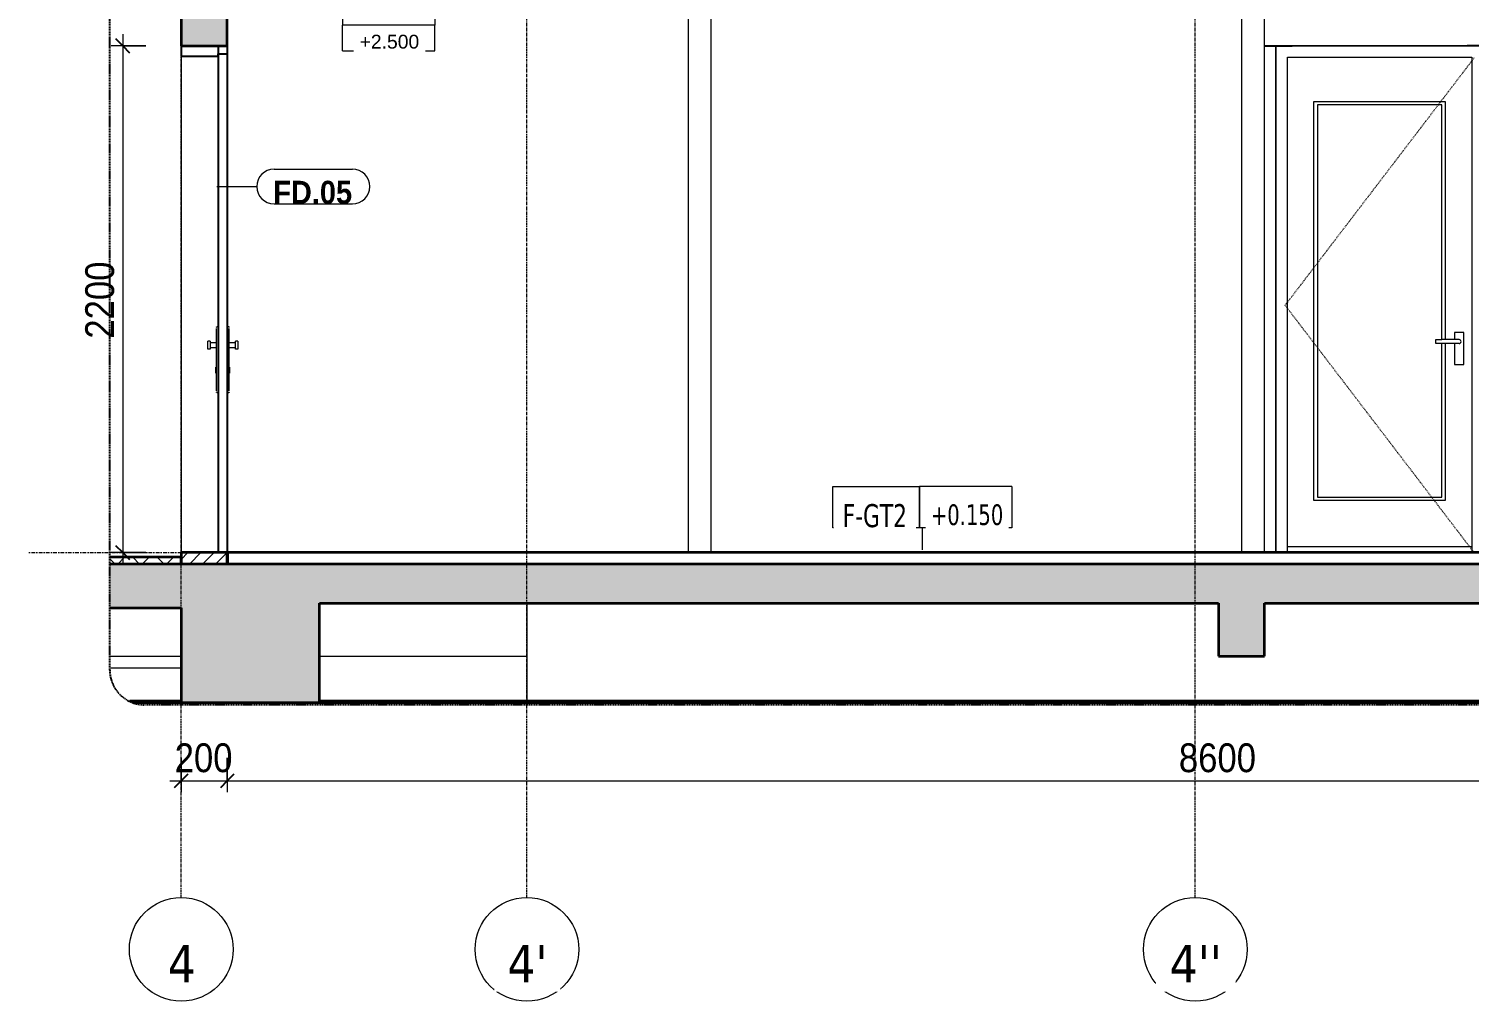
# Model space of a CAD drawing. Header units: millimetres. Extents: x 42054 to 236235, y 253 to 78637.
# Drawn here: x 58432 to 64682, y 253 to 4474 of the extents above; entities that cross this region are included whole.
import ezdxf

# ---------------------------------------------------------------- set-up
doc = ezdxf.new("R2010")
doc.units = ezdxf.units.MM
for name, pattern in [('Centre', [31.75, 6.35, -4.7625, 15.875, -4.7625]), ('Dash', [6, 3, -3]), ('Grid Line', [22.225, 12.7, -3.175, 3.175, -3.175]), ('Hidden', [7.14375, 4.7625, -2.38125])]:
    doc.linetypes.add(name, pattern=pattern)
for name, color, linetype, lineweight in [('0-4', 90, 'Continuous', 5), ('A-ANNO-DIMS', 211, 'Continuous', 9), ('A-ANNO-DIMS-50', 211, 'Continuous', 9), ('A-CLNG-1', 250, 'Continuous', 35), ('A-CLNG-IDEN', 151, 'Continuous', 9), ('A-CLNG-PATT-3', 13, 'Continuous', 18), ('A-DETL-GENF', 92, 'Continuous', 18), ('A-DETL-GENF-4', 92, 'Hidden', 25), ('A-DETL-GENF-5', 9, 'Continuous', 18), ('A-DETL-GENF-HDLN-1', 7, 'Dash', 18), ('A-DETL-MEDM', 33, 'Continuous', 35), ('A-DOOR', 31, 'Continuous', 18), ('A-DOOR-1', 7, 'Continuous', 18), ('A-DOOR-3', 10, 'Continuous', 25), ('A-DOOR-4', 31, 'Continuous', 25), ('A-DOOR-FRAM', 31, 'Continuous', 25), ('A-DOOR-FRAM-1', 31, 'Continuous', 18), ('A-DOOR-IDEN', 31, 'Continuous', 9), ('A-FLOR-FNSH-1', 250, 'Continuous', 35), ('A-FLOR-IDEN', 11, 'Continuous', 9), ('A-FLOR-LEVL-2', 51, 'Centre', 9), ('A-FLOR-PATT-2', 8, 'Continuous', 18), ('A-WALL', 113, 'Continuous', 18), ('A-WALL-2', 250, 'Continuous', 35), ('A-WALL-3', 7, 'Continuous', 18), ('A-WALL-PATT-2', 111, 'Continuous', 18), ('S-BEAM-1', 7, 'Continuous', 18), ('S-COLS-8', 7, 'Continuous', 18), ('S-GRID-1', 1, 'Grid Line', 9), ('S-GRID-IDEN', 1, 'Continuous', 9)]:
    doc.layers.add(name, color=color, linetype=linetype, lineweight=lineweight)
doc.styles.add('Arial_3', font='arial.ttf', dxfattribs={"height": 60})
doc.styles.add('Arial_B', font='arialbd.ttf', dxfattribs={"width": 0.9, "height": 100})
doc.styles.add('Tahoma', font='tahoma.ttf', dxfattribs={"width": 0.8, "height": 100})
doc.styles.add('Tahoma_1', font='tahoma.ttf', dxfattribs={"width": 0.8, "height": 90})
doc.styles.add('Tahoma_B', font='tahomabd.ttf', dxfattribs={"height": 162.5})
doc.styles.add('UTM Avo', font='', dxfattribs={"width": 0.9, "height": 125})
doc.styles.get('UTM Avo').set_extended_font_data('UTM Avo')
doc.dimstyles.new('1_Dim_chi_tiet_2_5', dxfattribs={"dimscale": 304.8, "dimtxt": 124.912619, "dimasz": 0.19685, "dimexe": 0.164042, "dimexo": 0.0625, "dimgap": 0.016404, "dimtad": 1, "dimdec": 0, "dimrnd": 5, "dimzin": 0, "dimdsep": 46, "dimtxsty": 'UTM Avo', "dimblk1": 'OBLIQUE', "dimblk2": 'OBLIQUE', "dimsah": 1, "dimcen": 0.09, "dimdle": 0.164042, "dimazin": 0, "dimtfac": 1, "dimtdec": 4, "dimtix": 1, "dimtmove": 0, "dimatfit": 3, "dimfxl": 0.328084, "dimfxlon": 1, "dimtvp": 1, "dimtolj": 1, "dimtzin": 0, "dimarcsym": 2})

# ---------------------------------------------------------------- blocks, each defined once
blk = doc.blocks.new('NCV_TKTC_KET CAU_rvt-2-TKCS_CĂN HỘ LOẠI 1A - MẶT CẮT 1')
at = {"layer": 'S-BEAM-1'}
for p, q in [((44142.6, 1750), (44452.6, 1750)), ((44142.6, 1700), (44452.6, 1700)), ((45052.6, 1750), (45952.6, 1750))]:
    blk.add_line(p, q, dxfattribs=at)
at = {"layer": 'S-COLS-8'}
for p, q in [((44452.6, 1555), (44452.6, 1700)), ((44452.6, 1540), (44452.6, 1550)), ((45752.6, 1540), (45752.6, 1550))]:
    blk.add_line(p, q, dxfattribs=at)
blk = doc.blocks.new('DOOR_CW_01 CANH MO-PANEL KINH - DIG_02-800x2200-CỬA NHÔM KÍNH-401063-TKCS_CĂN HỘ LOẠI 1A - MẶT CẮT 1')
at = {"layer": 'A-DOOR-3'}
blk.add_line((49152.635618, 4400), (49272.564287, 4400), dxfattribs=at)
blk = doc.blocks.new('DOOR_CW_01 CANH MO-PANEL KINH - DIW_01-900x2200-CỬA GỖ VÂN LAMINATE-553375-TKCS_CĂN HỘ LOẠI 1A - MẶT CẮT 1')
at = {"layer": 'A-DOOR-3'}
blk.add_line((50152.564287, 4400), (50032.564287, 4400), dxfattribs=at)
blk = doc.blocks.new('DOOR_CW_01 CANH MO-PANEL KINH - DIG_01-900x2200-CỬA NHÔM KÍNH-400868-TKCS_CĂN HỘ LOẠI 1A - MẶT CẮT 1')
at = {"layer": 'A-DETL-GENF-HDLN-1'}
for p, q in [((49242.6, 3273.5), (50062.6, 4347)), ((50062.6, 2200), (49242.6, 3273.5))]:
    blk.add_line(p, q, dxfattribs=at)
at = {"layer": 'A-DOOR-1'}
for p, q in [((50102.6, 4400), (49202.6, 4400)), ((49202.6, 4400), (49202.6, 2200)), ((50102.6, 2200), (50102.6, 4400)), ((49252.6, 2200), (49252.6, 4350)), ((49252.6, 4350), (50052.6, 4350)), ((50052.6, 4350), (50052.6, 2200)), ((49367.6, 4158), (49937.6, 4158)), ((49367.6, 2426), (49367.6, 4158)), ((49922.6, 4143), (49382.6, 4143)), ((49382.6, 4143), (49382.6, 2441)), ((49922.6, 3124.5), (49922.6, 4143)), ((49937.6, 4158), (49937.6, 3124.5)), ((49977.8, 3156), (49977.8, 3124.5)), ((50017.3, 3156), (49977.8, 3156)), ((50017.3, 3016), (50017.3, 3156)), ((49896.8, 3124.5), (49922.6, 3124.5)), ((49896.8, 3107.5), (49896.8, 3124.5)), ((49922.6, 3107.5), (49896.8, 3107.5)), ((49997.6, 3124.5), (49922.6, 3124.5)), ((49922.6, 2441), (49922.6, 3107.5)), ((49997.6, 3107.5), (49922.6, 3107.5)), ((49937.6, 3107.5), (49937.6, 2426)), ((49977.8, 3107.5), (49977.8, 3016)), ((49977.8, 3016), (50017.3, 3016)), ((49382.6, 2441), (49922.6, 2441)), ((49937.6, 2426), (49367.6, 2426)), ((49252.6, 2226), (50052.6, 2226))]:
    blk.add_line(p, q, dxfattribs=at)
for start, end in [(0, 90), (270, 360)]:
    blk.add_arc((49997.6, 3116), 8.5, start, end, dxfattribs=at)
blk = doc.blocks.new('NCV_TKTC_TANG 1_rvt-2-TKCS_CĂN HỘ LOẠI 1A - MẶT CẮT 1')
at = {"layer": 'A-FLOR-FNSH-1'}
for p, q in [((53252.6, 2200), (44652.6, 2200)), ((44652.6, 2200), (44652.6, 2150))]:
    blk.add_line(p, q, dxfattribs=at)
at = {"layer": 'A-WALL-3'}
for p, q in [((49152.6, 2200), (49152.6, 4700)), ((49202.6, 2300), (49202.6, 4400)), ((49202.6, 4400), (50102.6, 4400)), ((49202.6, 2200), (49202.6, 2300))]:
    blk.add_line(p, q, dxfattribs=at)
at = {"layer": 'S-COLS-8'}
for p, q in [((46652.6, 4700), (46652.6, 2200)), ((46752.6, 2200), (46752.6, 4700)), ((49052.6, 4700), (49052.6, 2200)), ((49152.6, 2200), (49152.6, 4700))]:
    blk.add_line(p, q, dxfattribs=at)
at = {"layer": 'A-DOOR'}
for name in ['DOOR_CW_01 CANH MO-PANEL KINH - DIG_02-800x2200-CỬA NHÔM KÍNH-401063-TKCS_CĂN HỘ LOẠI 1A - MẶT CẮT 1', 'DOOR_CW_01 CANH MO-PANEL KINH - DIG_01-900x2200-CỬA NHÔM KÍNH-400868-TKCS_CĂN HỘ LOẠI 1A - MẶT CẮT 1', 'DOOR_CW_01 CANH MO-PANEL KINH - DIW_01-900x2200-CỬA GỖ VÂN LAMINATE-553375-TKCS_CĂN HỘ LOẠI 1A - MẶT CẮT 1']:
    blk.add_blockref(name, (0, 0), dxfattribs=at)
blk = doc.blocks.new('FD_05 - FD_05-1000x2200mm-835434-TKCS_CĂN HỘ LOẠI 1A - MẶT CẮT 1')
at = {"layer": 'A-DOOR'}
for p, q in [((44604.6, 3172.5), (44604.6, 2902.5)), ((44612.6, 3180), (44606.6, 3180)), ((44658.6, 3180), (44652.6, 3180)), ((44660.6, 2902.5), (44660.6, 3172.5)), ((44567.5, 3110), (44567.5, 3117.5)), ((44577.6, 3117.5), (44567.5, 3117.5)), ((44567.5, 3100), (44567.5, 3110)), ((44567.5, 3090), (44567.5, 3100)), ((44567.5, 3082.5), (44567.5, 3090)), ((44577.6, 3082.5), (44567.5, 3082.5)), ((44577.6, 3117.5), (44577.6, 3110)), ((44577.6, 3110), (44577.6, 3100)), ((44604.5, 3110), (44577.6, 3110)), ((44577.6, 3100), (44577.6, 3090)), ((44577.6, 3090), (44577.6, 3082.5)), ((44577.6, 3090), (44604.5, 3090)), ((44604.5, 3110), (44604.5, 3109.7)), ((44604.5, 3097.6), (44604.5, 3097.4)), ((44604.5, 3090.3), (44604.5, 3090)), ((44687.6, 3110), (44660.6, 3110)), ((44660.6, 3109.7), (44660.6, 3110)), ((44660.6, 3097.4), (44660.6, 3097.6)), ((44660.6, 3090), (44660.6, 3090.3)), ((44660.6, 3090), (44687.6, 3090)), ((44687.6, 3110), (44687.6, 3117.5)), ((44697.6, 3117.5), (44687.6, 3117.5)), ((44687.6, 3100), (44687.6, 3110)), ((44687.6, 3090), (44687.6, 3100)), ((44687.6, 3082.5), (44687.6, 3090)), ((44697.6, 3082.5), (44687.6, 3082.5)), ((44697.6, 3117.5), (44697.6, 3110)), ((44697.6, 3110), (44697.6, 3100)), ((44697.6, 3100), (44697.6, 3090)), ((44697.6, 3090), (44697.6, 3082.5)), ((44604.6, 3006), (44602.6, 3006)), ((44602.6, 2995.1), (44602.6, 3005.3)), ((44662.6, 3006), (44660.6, 3006)), ((44662.6, 3005.3), (44662.6, 2995.1)), ((44602.6, 2981.2), (44602.6, 2995.1)), ((44604.6, 2995.1), (44602.6, 2995.1)), ((44602.6, 2978.8), (44602.6, 2981.2)), ((44602.6, 2977.7), (44604.6, 2977.7)), ((44662.6, 2995.1), (44660.6, 2995.1)), ((44660.6, 2977.7), (44662.6, 2977.7)), ((44662.6, 2995.1), (44662.6, 2981.2)), ((44662.6, 2981.2), (44662.6, 2978.8)), ((44606.6, 2895), (44612.6, 2895)), ((44652.6, 2895), (44658.6, 2895))]:
    blk.add_line(p, q, dxfattribs=at)
at = {"layer": 'A-DOOR', "flags": 128}
for points in [[(44604.6, 3178), (44604.6, 3178.1), (44604.6, 3178.2), (44604.6, 3178.2), (44604.6, 3178.3), (44604.6, 3178.4), (44604.6, 3178.5), (44604.6, 3178.6), (44604.7, 3178.6), (44604.7, 3178.7), (44604.7, 3178.8), (44604.8, 3178.9), (44604.8, 3178.9), (44604.8, 3179), (44604.9, 3179.1), (44604.9, 3179.1), (44605, 3179.2), (44605, 3179.3), (44605.1, 3179.3), (44605.1, 3179.4), (44605.2, 3179.4), (44605.2, 3179.5), (44605.3, 3179.5), (44605.4, 3179.6), (44605.4, 3179.6), (44605.5, 3179.7), (44605.6, 3179.7), (44605.6, 3179.8), (44605.7, 3179.8), (44605.8, 3179.8), (44605.8, 3179.9), (44605.9, 3179.9)], [(44606.3, 3180), (44606.4, 3180), (44606.5, 3180), (44606.5, 3180)], [(44658.6, 3180), (44658.7, 3180), (44658.8, 3180)], [(44659.3, 3179.9), (44659.3, 3179.8), (44659.4, 3179.8), (44659.5, 3179.8), (44659.6, 3179.7), (44659.6, 3179.7), (44659.7, 3179.7), (44659.8, 3179.6), (44659.8, 3179.6), (44659.9, 3179.5), (44659.9, 3179.4), (44660, 3179.4), (44660.1, 3179.3), (44660.1, 3179.3), (44660.2, 3179.2), (44660.2, 3179.1), (44660.2, 3179.1), (44660.3, 3179), (44660.3, 3178.9), (44660.4, 3178.9), (44660.4, 3178.8), (44660.4, 3178.7), (44660.5, 3178.6), (44660.5, 3178.6), (44660.5, 3178.5), (44660.5, 3178.4), (44660.5, 3178.3), (44660.5, 3178.3), (44660.6, 3178.2), (44660.6, 3178.1), (44660.6, 3178), (44660.6, 3178)], [(44605.9, 2895.1), (44605.8, 2895.2), (44605.7, 2895.2), (44605.6, 2895.2), (44605.6, 2895.3), (44605.5, 2895.3), (44605.4, 2895.3), (44605.4, 2895.4), (44605.3, 2895.4), (44605.2, 2895.5), (44605.2, 2895.6), (44605.1, 2895.6), (44605.1, 2895.7), (44605, 2895.7), (44605, 2895.8), (44604.9, 2895.9), (44604.9, 2895.9), (44604.8, 2896), (44604.8, 2896.1), (44604.8, 2896.1), (44604.7, 2896.2), (44604.7, 2896.3), (44604.7, 2896.4), (44604.6, 2896.4), (44604.6, 2896.5), (44604.6, 2896.6), (44604.6, 2896.7), (44604.6, 2896.7), (44604.6, 2896.8), (44604.6, 2896.9), (44604.6, 2897), (44604.6, 2897)], [(44606.5, 2895), (44606.4, 2895), (44606.3, 2895)], [(44658.8, 2895), (44658.7, 2895), (44658.7, 2895), (44658.6, 2895)], [(44660.6, 2897), (44660.6, 2896.9), (44660.6, 2896.8), (44660.5, 2896.8), (44660.5, 2896.7), (44660.5, 2896.6), (44660.5, 2896.5), (44660.5, 2896.4), (44660.5, 2896.4), (44660.4, 2896.3), (44660.4, 2896.2), (44660.4, 2896.1), (44660.3, 2896.1), (44660.3, 2896), (44660.3, 2895.9), (44660.2, 2895.9), (44660.2, 2895.8), (44660.1, 2895.7), (44660.1, 2895.7), (44660, 2895.6), (44660, 2895.6), (44659.9, 2895.5), (44659.8, 2895.5), (44659.8, 2895.4), (44659.7, 2895.4), (44659.6, 2895.3), (44659.6, 2895.3), (44659.5, 2895.2), (44659.4, 2895.2), (44659.4, 2895.2), (44659.3, 2895.1), (44659.2, 2895.1)]]:
    blk.add_lwpolyline(points, dxfattribs=at)
at = {"layer": 'A-DOOR-4'}
for p, q in [((44612.6, 4400), (44612.6, 2200)), ((44652.6, 2200), (44652.6, 4400)), ((44612.6, 2200), (44652.6, 2200))]:
    blk.add_line(p, q, dxfattribs=at)
at = {"layer": 'A-DOOR-FRAM'}
for p, q in [((44452.6, 4400), (44452.6, 4355)), ((44652.6, 4365), (44652.6, 4400)), ((44452.6, 4355), (44612.6, 4355)), ((44612.6, 4355), (44612.6, 4365)), ((44612.6, 4365), (44652.6, 4365))]:
    blk.add_line(p, q, dxfattribs=at)
at = {"layer": 'A-DOOR-FRAM-1'}
blk.add_line((44452.6, 4355), (44452.6, 2200), dxfattribs=at)
blk = doc.blocks.new('BORDER VIEW - BORDER VIEW-3681073-TKCS_CĂN HỘ LOẠI 1A - MẶT CẮT 1')
at = {"layer": 'A-DETL-GENF-4'}
for p, q in [((44142.6, 1690), (44142.6, 5994.4)), ((55018, 1540), (44292.6, 1540))]:
    blk.add_line(p, q, dxfattribs=at)
blk.add_arc((44292.6, 1690), 150, 180, 270, dxfattribs=at)
blk = doc.blocks.new('Grid - M_Grid Head - Circle-353313-TKCS_CĂN HỘ LOẠI 1A - MẶT CẮT 1')
at = {"layer": 'S-GRID-IDEN'}
blk.add_circle((44452.564287, 478.136035), 225, dxfattribs=at)
blk = doc.blocks.new('DIMBLOCK57-TKCS_CĂN HỘ LOẠI 1A - MẶT CẮT 1')
at = {"layer": 'A-ANNO-DIMS-50'}
for p, q in [((59093.1, 1309.8), (59093.1, 1159.8)), ((59093.1, 1209.8), (59093.1, 1309.8)), ((59293.1, 1309.8), (59293.1, 1159.8)), ((59293.1, 1209.8), (59293.1, 1309.8)), ((59043.1, 1209.8), (59293.1, 1209.8))]:
    blk.add_line(p, q, dxfattribs=at)
at = {"layer": 'A-ANNO-DIMS-50', "lineweight": 25}
for p, q in [((59093.1, 1209.8), (59063.1, 1179.8)), ((59093.1, 1209.8), (59123.1, 1239.8)), ((59293.1, 1209.8), (59263.1, 1179.8)), ((59293.1, 1209.8), (59323.1, 1239.8))]:
    blk.add_line(p, q, dxfattribs=at)
at = {"layer": 'A-ANNO-DIMS-50', "color": 0, "insert": (59064.7, 1372.2), "char_height": 125, "width": 308.118, "attachment_point": 1, "line_spacing_factor": 1.110334, "style": 'UTM Avo'}
blk.add_mtext('200', dxfattribs=at)
blk = doc.blocks.new('_Oblique')
at = {"color": 0, "linetype": 'ByBlock', "lineweight": -2}
blk.add_line((-0.5, -0.5), (0.5, 0.5), dxfattribs=at)
blk = doc.blocks.new('DIMBLOCK58-TKCS_CĂN HỘ LOẠI 1A - MẶT CẮT 1')
at = {"layer": 'A-ANNO-DIMS-50'}
for p, q in [((59293.1, 1309.8), (59293.1, 1159.8)), ((59293.1, 1209.8), (59293.1, 1309.8)), ((67893.2, 1309.8), (67893.2, 1159.8)), ((67893.2, 1209.8), (67893.2, 1309.8)), ((59293.1, 1209.8), (67893.2, 1209.8))]:
    blk.add_line(p, q, dxfattribs=at)
at = {"layer": 'A-ANNO-DIMS-50', "lineweight": 25}
for p, q in [((59293.1, 1209.8), (59263.1, 1179.8)), ((59293.1, 1209.8), (59323.1, 1239.8)), ((67893.2, 1209.8), (67863.2, 1179.8)), ((67893.2, 1209.8), (67923.2, 1239.8))]:
    blk.add_line(p, q, dxfattribs=at)
at = {"layer": 'A-ANNO-DIMS-50', "color": 0, "insert": (63422, 1372.2), "char_height": 125, "width": 410.824, "attachment_point": 1, "line_spacing_factor": 1.110334, "style": 'UTM Avo'}
blk.add_mtext('8600', dxfattribs=at)
blk = doc.blocks.new('DIMBLOCK61-TKCS_CĂN HỘ LOẠI 1A - MẶT CẮT 1')
at = {"layer": 'A-ANNO-DIMS-50'}
for p, q in [((58839, 4450), (58839, 2150)), ((58939, 4400), (58789, 4400)), ((58839, 4400), (58939, 4400)), ((58939, 2200), (58789, 2200)), ((58839, 2200), (58939, 2200))]:
    blk.add_line(p, q, dxfattribs=at)
at = {"layer": 'A-ANNO-DIMS-50', "lineweight": 25}
for p, q in [((58839, 4400), (58809, 4430)), ((58839, 4400), (58869, 4370)), ((58839, 2200), (58809, 2230)), ((58839, 2200), (58869, 2170))]:
    blk.add_line(p, q, dxfattribs=at)
at = {"layer": 'A-ANNO-DIMS-50', "color": 0, "insert": (58676.6, 3128.8), "char_height": 125, "width": 410.824, "attachment_point": 1, "rotation": 90, "line_spacing_factor": 1.110334, "style": 'UTM Avo'}
blk.add_mtext('2200', dxfattribs=at)
blk = doc.blocks.new('STN_Door Tag - STN_Door Tag-1788670-TKCS_CĂN HỘ LOẠI 1A - MẶT CẮT 1')
at = {"layer": 'A-DOOR-IDEN'}
for p, q in [((52710.3, 3442), (53050.3, 3442)), ((52710.3, 3291), (53050.3, 3291))]:
    blk.add_line(p, q, dxfattribs=at)
for centre, start, end in [((52710.3, 3366.5), 90, 270), ((53050.3, 3366.5), 270, 90)]:
    blk.add_arc(centre, 75.5, start, end, dxfattribs=at)
blk = doc.blocks.new('TAG SAN - TTG - TAG FFL-4075299-TKCS_CĂN HỘ LOẠI 1A - MẶT CẮT 1')
at = {"layer": 'A-FLOR-IDEN'}
for p, q in [((47280.6, 2308), (47280.6, 2486.7)), ((47280.6, 2486.7), (47656.6, 2486.7)), ((47656.6, 2486.7), (47656.6, 2308)), ((48056.6, 2486.7), (47656.6, 2486.7)), ((47656.6, 2308), (47656.6, 2486.7)), ((48056.6, 2486.7), (48056.6, 2308)), ((47656.6, 2308), (47280.6, 2308)), ((48056.6, 2308), (47656.6, 2308))]:
    blk.add_line(p, q, dxfattribs=at)
blk = doc.blocks.new('M_Ceiling Tag w Height - M_Ceiling Tag w Height-4076435-TKCS_CĂN HỘ LOẠI 1A - MẶT CẮT 1')
at = {"layer": 'A-CLNG-IDEN'}
for p, q in [((45152.3, 4600.3), (45152.3, 4489.1)), ((45152.3, 4600.3), (45553.5, 4600.3)), ((45553.5, 4600.3), (45553.5, 4489.1)), ((45152.3, 4377.7), (45152.3, 4489.1)), ((45553.5, 4489.1), (45152.3, 4489.1)), ((45553.5, 4377.7), (45553.5, 4489.1)), ((45152.3, 4377.7), (45553.5, 4377.7))]:
    blk.add_line(p, q, dxfattribs=at)

msp = doc.modelspace()

# ---------------------------------------------------------------- hatches: boundary and pattern name
at = {"layer": 'A-CLNG-PATT-3'}
h = msp.add_hatch(dxfattribs=at)
h.set_pattern_fill('FP_4', color=256, style=0, pattern_type=2)
h.set_pattern_definition([(0, (64380.4, 15773.77), (406.4, 101.6), [16.764, -288.036, 16.764, -288.036, -1625.6]), (0, (64380.4, 15773.77), (406.4, 101.6), [-609.6, 16.764, -592.836, 16.764, -288.036, -711.2]), (0, (64380.4, 15773.77), (406.4, 101.6), [-1524, 16.764, -186.436, 16.764, -491.236]), (120, (64532.8, 15824.58), (-291.1882, 301.1527), [16.764, -288.036, 16.764, -1913.636]), (120, (64532.8, 15824.58), (-291.1882, 301.1527), [-321.564, -288.036, 16.764, -592.836, -1016]), (120, (64532.8, 15824.58), (-291.1882, 301.1527), [-1219.2, 16.764, -288.036, 16.764, -694.436]), (120, (64532.8, 15824.58), (-291.1882, 301.1527), [-1540.764, -186.436, 16.764, -491.236]), (240, (64583.6, 16027.77), (-115.2118, -402.7527), [16.764, -288.036, 16.764, -1913.636]), (240, (64583.6, 16027.77), (-115.2118, -402.7527), [-321.564, -288.036, 16.764, -592.836, -1016]), (240, (64583.6, 16027.77), (-115.2118, -402.7527), [-1219.2, 16.764, -288.036, 16.764, -694.436]), (240, (64583.6, 16027.77), (-115.2118, -402.7527), [-1540.764, -186.436, 16.764, -491.236])])
h.paths.add_polyline_path([(58882.5, 1550), (59093.2, 1550), (59093.1, 1555), (58870.4, 1555), (58876, 1552.7)])
h.paths.add_polyline_path([(67793.2, 1550), (67793.2, 1555), (59693.2, 1555), (59693.2, 1550), (67162.7, 1550)])
at = {"layer": 'A-DETL-GENF-5'}
h = msp.add_hatch(dxfattribs=at)
h.set_pattern_fill('FP_3', color=256, style=0, pattern_type=2)
h.set_pattern_definition([(50, (64380.4, 15773.77), (364.368, -31.8783), [38.1, -419.1]), (355, (64380.4, 15773.77), (-70.486, 382.113), [30.48, -335.28]), (100.451, (64410.76, 15771.12), (293.885, 350.233), [32.38, -356.18]), (46.184, (64380.4, 15875.38), (542.158, -84.086), [57.15, -628.65]), (96.636, (64425.6, 15868.37), (474.805, 494.855), [48.57, -534.27]), (351.184, (64380.4, 15875.4), (474.81, 494.85), [45.72, -502.92]), (21, (64431.2, 15849.98), (303.2285, -204.5305), [38.1, -419.1]), (326, (64431.2, 15849.98), (123.604, 368.376), [30.48, -335.28]), (71.451, (64456.47, 15832.93), (426.834, 163.843), [32.38, -356.18]), (37.5, (64380.4, 15773.77), (6.1766, 169.1102), [3.353, -327.863, 3.353, -337.007, -336.55]), (37.5, (64380.4, 15773.77), (6.1766, 169.1102), [-671.576, 3.353, -333.197]), (7.5, (64380.4, 15773.77), (133.6389, 200.3615), [3.353, -190.703, 3.353, -320.243, -128.27]), (7.5, (64380.4, 15773.77), (133.6389, 200.3615), [-517.652, 3.353, -124.917]), (327.5, (64267.12, 15773.77), (271.1818, -11.4584), [3.353, -123.647, 3.353, -392.887, -525.78]), (327.5, (64267.12, 15773.77), (271.1818, -11.4584), [-523.24, 3.353, -522.427]), (317.5, (64216.32, 15773.77), (296.2585, 50.853), [3.353, -161.747, 3.353, -259.791, -373.38]), (317.5, (64216.32, 15773.77), (296.2585, 50.853), [-428.244, 3.353, -370.027]), (45, (64380.4, 15773.77), (-125.7236, 125.7236), []), (45, (64380.4, 15964.27), (-125.7236, 125.7236), [])])
h.paths.add_polyline_path([(67893.2, 1550), (68093.2, 1550), (68093.2, 1925), (69093.1, 1925), (69093.1, 1700), (69293.2, 1700), (69293.1, 2300), (69093.1, 2300), (69093.1, 2100), (68093.2, 2100), (68093.2, 2150), (58783.1, 2150), (58783.1, 1960), (59093.2, 1960), (59093.2, 1550), (59693.2, 1550), (59693.2, 1980), (63593.5, 1980), (63593.5, 1750), (63793.5, 1750), (63793.5, 1980), (67793.2, 1980), (67793.2, 1550)])
h.paths.add_polyline_path([(59093.1, 4400), (59293.1, 4400), (59293.1, 4600), (59093.1, 4600)])
h.paths.add_polyline_path([(68093.2, 4600), (68093.2, 4800), (67893.2, 4800), (67893.2, 4600)])
h.paths.add_polyline_path([(59293.1, 4950), (59693.2, 4950), (59693.2, 5385), (63593.5, 5385), (63593.5, 5150), (63793.5, 5150), (63793.5, 5385), (67793.2, 5385), (67793.2, 4950), (68093.2, 4950), (68093.2, 5335), (69093.2, 5335), (69093.2, 5100), (69293.2, 5100), (69293.1, 5700), (69093.1, 5700), (69093.1, 5500), (68093.2, 5500), (68093.1, 5550), (58783.1, 5550), (58783.1, 5360), (59093.2, 5360), (59093.2, 4950), (59183.1, 4950)])
at = {"layer": 'A-FLOR-PATT-2'}
h = msp.add_hatch(dxfattribs=at)
h.set_pattern_fill('FP_7', color=256, style=0, pattern_type=2)
h.set_pattern_definition([(45, (64380.4, 15773.775), (-53.033, 53.033), []), (135, (64380.4, 15773.775), (-53.033, -53.033), [])])
h.paths.add_polyline_path([(59093.2, 2150), (59093.1, 2180), (58783.1, 2180), (58783.1, 2150), (59093.1, 2150)])
at = {"layer": 'A-WALL-PATT-2'}
h = msp.add_hatch(dxfattribs=at)
h.set_pattern_fill('FP_6', color=256, style=0, pattern_type=2)
h.set_pattern_definition([(45, (64380.4, 15773.775), (-28.28427, 28.28427), [])])
h.paths.add_polyline_path([(59093.2, 2150), (59293.1, 2150), (59293.1, 2200), (59093.1, 2200), (59093.2, 2150)])
h.paths.add_polyline_path([(59093.1, 4600), (59293.1, 4600), (59293.1, 4950), (59093.2, 4950), (59093.1, 4950)])

# ---------------------------------------------------------------- linework, layer by layer
at = {"layer": 'A-CLNG-1'}
for p, q in [((59093.2, 1555), (58870.4, 1555)), ((58882.5, 1550), (59093.2, 1550)), ((67793.2, 1555), (59693.2, 1555)), ((59693.2, 1550), (67793.2, 1550))]:
    msp.add_line(p, q, dxfattribs=at)
at = {"layer": 'A-DETL-MEDM'}
for p, q in [((59093.1, 4600), (59093.1, 4400)), ((59293.1, 4400), (59293.1, 4600)), ((59093.1, 4400), (59293.1, 4400)), ((68093.2, 2150), (58783.1, 2150)), ((58783.1, 1960), (59093.2, 1960)), ((59093.2, 1960), (59093.2, 1550)), ((59693.2, 1550), (59693.2, 1980)), ((59693.2, 1980), (63593.5, 1980)), ((63593.5, 1980), (63593.5, 1750)), ((63793.5, 1750), (63793.5, 1980)), ((63793.5, 1980), (67793.2, 1980)), ((63593.5, 1750), (63793.5, 1750)), ((59093.2, 1550), (59693.2, 1550))]:
    msp.add_line(p, q, dxfattribs=at)
at = {"layer": 'A-DOOR-IDEN'}
msp.add_line((59247.8, 3789.7), (59420.5, 3789.7), dxfattribs=at)
at = {"layer": 'A-FLOR-FNSH-1'}
for p, q in [((59093.2, 2180), (58783.1, 2180)), ((59093.2, 2150), (59093.2, 2180))]:
    msp.add_line(p, q, dxfattribs=at)
at = {"layer": 'A-FLOR-IDEN'}
msp.add_line((62309.2, 2212), (62309.2, 2308), dxfattribs=at)
at = {"layer": 'A-FLOR-LEVL-2'}
msp.add_line((58431.7, 2200), (70331.8, 2200), dxfattribs=at)
at = {"layer": 'A-WALL'}
for p, q in [((60593.1, 1980), (60593.1, 1555)), ((60393.1, 1550), (60393.1, 1540)), ((60593.1, 1550), (60593.1, 1540))]:
    msp.add_line(p, q, dxfattribs=at)
at = {"layer": 'A-WALL-2'}
for p, q in [((59293.1, 2200), (59093.1, 2200)), ((59093.1, 2200), (59093.1, 2150)), ((59293.1, 2150), (59293.1, 2200))]:
    msp.add_line(p, q, dxfattribs=at)
at = {"layer": 'S-GRID-1'}
for p, q in [((59093.1, 1953.1), (59093.1, 5443.3)), ((60593.1, 1953.1), (60593.1, 5443.3)), ((63493.1, 1953.1), (63493.1, 5443.3)), ((59093.1, 703.1), (59093.1, 1953.1)), ((60593.1, 703.1), (60593.1, 1953.1)), ((63493.1, 703.1), (63493.1, 1953.1))]:
    msp.add_line(p, q, dxfattribs=at)

# ---------------------------------------------------------------- block references
at = {"layer": '0-4'}
for name in ['NCV_TKTC_KET CAU_rvt-2-TKCS_CĂN HỘ LOẠI 1A - MẶT CẮT 1', 'NCV_TKTC_TANG 1_rvt-2-TKCS_CĂN HỘ LOẠI 1A - MẶT CẮT 1']:
    msp.add_blockref(name, (14640.6, 0), dxfattribs=at)
at = {"layer": 'A-CLNG-IDEN'}
msp.add_blockref('M_Ceiling Tag w Height - M_Ceiling Tag w Height-4076435-TKCS_CĂN HỘ LOẠI 1A - MẶT CẮT 1', (14640.6, 0), dxfattribs=at)
at = {"layer": 'A-DETL-GENF'}
msp.add_blockref('BORDER VIEW - BORDER VIEW-3681073-TKCS_CĂN HỘ LOẠI 1A - MẶT CẮT 1', (14640.6, 0), dxfattribs=at)
at = {"layer": 'A-DOOR'}
msp.add_blockref('FD_05 - FD_05-1000x2200mm-835434-TKCS_CĂN HỘ LOẠI 1A - MẶT CẮT 1', (14640.6, 0), dxfattribs=at)
at = {"layer": 'A-DOOR-IDEN'}
msp.add_blockref('STN_Door Tag - STN_Door Tag-1788670-TKCS_CĂN HỘ LOẠI 1A - MẶT CẮT 1', (6785.7, 422.6), dxfattribs=at)
at = {"layer": 'A-FLOR-IDEN'}
msp.add_blockref('TAG SAN - TTG - TAG FFL-4075299-TKCS_CĂN HỘ LOẠI 1A - MẶT CẮT 1', (14640.6, 0), dxfattribs=at)
at = {"layer": 'S-GRID-IDEN'}
for p in [(14640.6, 0), (16140.6, 0), (19040.6, 0)]:
    msp.add_blockref('Grid - M_Grid Head - Circle-353313-TKCS_CĂN HỘ LOẠI 1A - MẶT CẮT 1', p, dxfattribs=at)

# ---------------------------------------------------------------- texts
at = {"layer": 'A-DOOR-IDEN', "insert": (59663.4, 3763.2), "char_height": 100, "width": 351.45, "attachment_point": 5, "line_spacing_factor": 0.936439, "style": 'Arial_B'}
msp.add_mtext('\\pt2.25,4.5,6.75,9,11.25,13.5,15.75,18,20.25,22.5,24.75,27,29.25,31.5,33.75,36,38.25,40.5,42.75,45,47.25,49.5,51.75,54,56.25,58.5,60.75,63,65.25,67.5,69.75,72;FD.05', dxfattribs=at)

# ---------------------------------------------------------------- dimensions: what is measured, and where the dimension line sits
at = {"layer": 'A-ANNO-DIMS'}
dim = msp.add_linear_dim(base=(58839, 2200), p1=(58939, 4400), p2=(58939, 2200), angle=90, dimstyle='1_Dim_chi_tiet_2_5', override={"dimpost": '<>', "dimfxl": 2200}, dxfattribs=at)
dim.commit()
dim.dimension.update_dxf_attribs({"geometry": 'DIMBLOCK61-TKCS_CĂN HỘ LOẠI 1A - MẶT CẮT 1', "text_midpoint": (58769.3, 3300)})
for base, p1, p2, override, picture, middle in [((59293.1, 1209.8), (59093.1, 1309.8), (59293.1, 1309.8), {"dimpost": '<>', "dimfxl": 200}, 'DIMBLOCK57-TKCS_CĂN HỘ LOẠI 1A - MẶT CẮT 1', (59193.1, 1279.5)), ((67893.2, 1209.8), (59293.1, 1309.8), (67893.2, 1309.8), {"dimpost": '<>', "dimfxl": 8600.071331}, 'DIMBLOCK58-TKCS_CĂN HỘ LOẠI 1A - MẶT CẮT 1', (63593.2, 1279.5))]:
    dim = msp.add_linear_dim(base=base, p1=p1, p2=p2, dimstyle='1_Dim_chi_tiet_2_5', override=override, dxfattribs=at)
    dim.commit()
    dim.dimension.update_dxf_attribs({"geometry": picture, "text_midpoint": middle})

# ---------------------------------------------------------------- next in the draw order: texts
at = {"layer": 'A-CLNG-IDEN', "insert": (59996.4, 4417.4), "char_height": 60, "width": 281, "attachment_point": 5, "line_spacing_factor": 0.936439, "style": 'Arial_3', "bg_fill": 3, "box_fill_scale": 1.25, "bg_fill_color": 256, "bg_fill_true_color": 13158600, "bg_fill_transparency": 0}
msp.add_mtext('\\pt634.9998,1270.0002,1905,2539.9998,3175.0002,3810,4444.9998,5080.0002,5715,6349.9998,6985.0002,7620,8254.9998,8890.0002,9525,10159.9998,10795.0002,11430,12064.9998,12700.0002,13335,13969.9998,14605.0002,15240,15874.9998,16510.0002,17145,17779.9998,18415.0002,19050,19684.9998,20320.0002;+2.500', dxfattribs=at)
at = {"layer": 'A-FLOR-IDEN', "attachment_point": 5, "line_spacing_factor": 0.996129, "bg_fill": 3, "box_fill_scale": 1.25, "bg_fill_color": 256, "bg_fill_true_color": 13158600, "bg_fill_transparency": 0}
for s, insert, char_height, width, style in [('\\pt4,8,12,16,20,24,28,32,36,40,44,48,52,56,60,64,68,72,76,80,84,88,92,96,100,104,108,112,116,120,124,128;F-GT2', (62102.8, 2359.7), 100, 306.8, 'Tahoma'), ('\\pt3.9996,8.0001,11.9997,16.0002,19.9998,24.0003,27.9999,32.0004,36,39.9996,44.0001,47.9997,52.0002,55.9998,60.0003,63.9999,68.0004,72,75.9996,80.0001,83.9997,88.0002,91.9998,96.0003,99.9999,104.0004,108,111.9996,116.0001,119.9997,124.0002,127.9998;+0.150', (62503, 2363.8), 90, 314.8, 'Tahoma_1')]:
    msp.add_mtext(s, dxfattribs=dict(at, insert=insert, char_height=char_height, width=width, style=style))
at = {"layer": 'S-GRID-IDEN', "char_height": 162.5, "attachment_point": 5, "line_spacing_factor": 0.996129, "style": 'Tahoma_B', "bg_fill": 3, "box_fill_scale": 1.25, "bg_fill_color": 256, "bg_fill_true_color": 13158600, "bg_fill_transparency": 0}
for s, insert, width in [('\\pt634.99962,1269.99925,1905.0005,2540.00013,3174.99975,3809.99937,4445.00062,5080.00025,5714.99987,6349.9995,6985.00075,7620.00037,8255,8889.99962,9524.99925,10160.0005,10795.00013,11429.99975,12064.99938,12700.00063,13335.00025,13969.99988,14604.9995,15240.00075,15875.00038,16510,17144.99963,17779.99925,18415.0005,19050.00013,19684.99975,20319.99938;4', (59095.5, 415.7), 145.5), ("\\pt634.99962,1269.99925,1905.0005,2540.00013,3174.99975,3809.99937,4445.00062,5080.00025,5714.99987,6349.9995,6985.00075,7620.00037,8255,8889.99962,9524.99925,10160.0005,10795.00013,11429.99975,12064.99938,12700.00063,13335.00025,13969.99988,14604.9995,15240.00075,15875.00038,16510,17144.99963,17779.99925,18415.0005,19050.00013,19684.99975,20319.99938;4'", (60595.5, 415.7), 205), ("\\pt634.99962,1269.99925,1905.0005,2540.00013,3174.99975,3809.99937,4445.00062,5080.00025,5714.99987,6349.9995,6985.00075,7620.00037,8255,8889.99962,9524.99925,10160.0005,10795.00013,11429.99975,12064.99938,12700.00063,13335.00025,13969.99988,14604.9995,15240.00075,15875.00038,16510,17144.99963,17779.99925,18415.0005,19050.00013,19684.99975,20319.99938;4''", (63495.5, 415.7), 264.5)]:
    msp.add_mtext(s, dxfattribs=dict(at, insert=insert, width=width))

doc.saveas('drawing.dxf')
